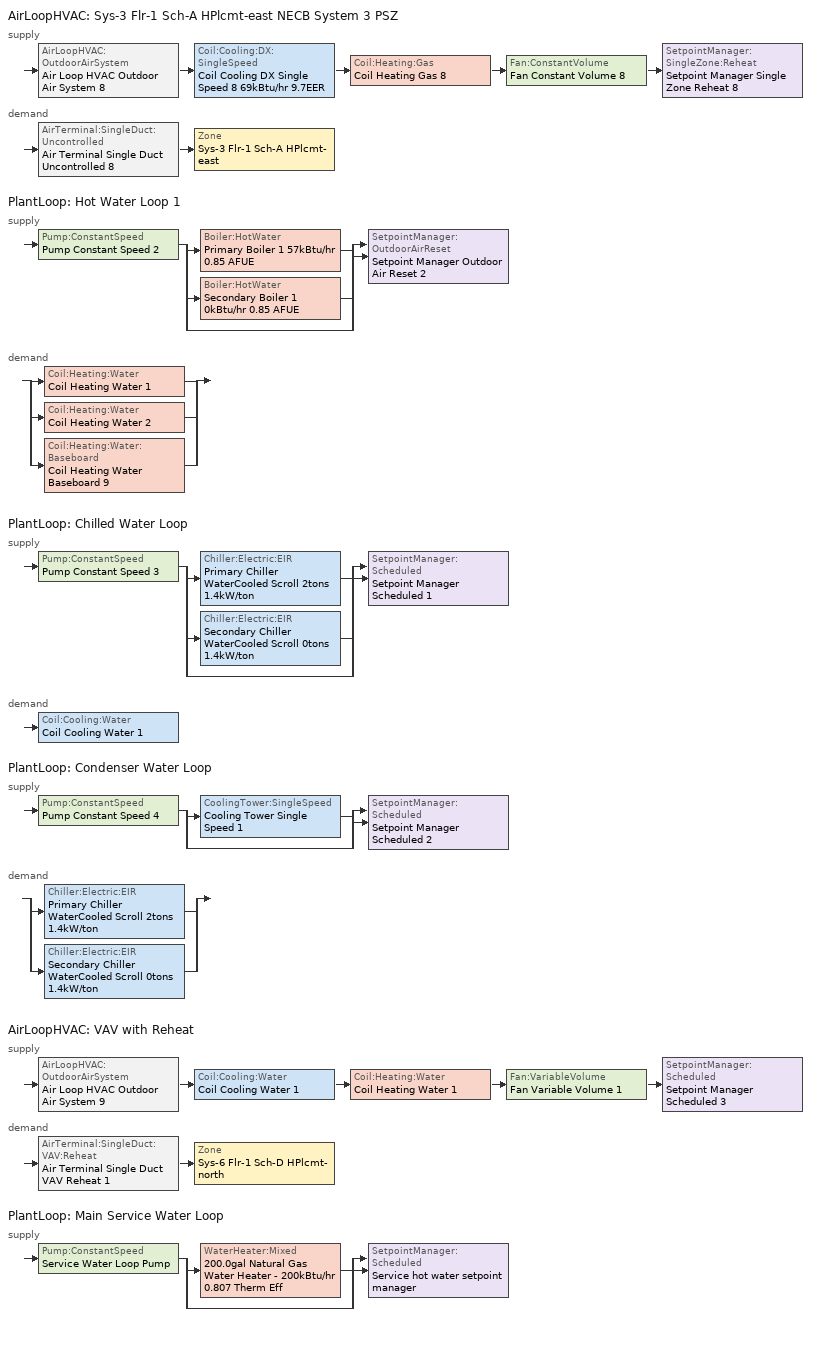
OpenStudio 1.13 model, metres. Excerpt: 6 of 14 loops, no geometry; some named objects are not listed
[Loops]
AirLoopHVAC 'Sys-3 Flr-1 Sch-A HPlcmt-east NECB System 3 PSZ'
 supply: AirLoopHVAC:OutdoorAirSystem 'Air Loop HVAC Outdoor Air System 8' > Coil:Cooling:DX:SingleSpeed 'Coil Cooling DX Single Speed 8 69kBtu/hr 9.7EER' > Coil:Heating:Gas 'Coil Heating Gas 8' > Fan:ConstantVolume 'Fan Constant Volume 8' > SetpointManager:SingleZone:Reheat 'Setpoint Manager Single Zone Reheat 8'
 demand: AirTerminal:SingleDuct:Uncontrolled 'Air Terminal Single Duct Uncontrolled 8' > Zone 'Sys-3 Flr-1 Sch-A HPlcmt-east'
PlantLoop 'Hot Water Loop 1'
 supply: Pump:ConstantSpeed 'Pump Constant Speed 2' > split
  | Boiler:HotWater 'Primary Boiler 1 57kBtu/hr 0.85 AFUE'
  | Boiler:HotWater 'Secondary Boiler 1 0kBtu/hr 0.85 AFUE'
  | bypass
  join > SetpointManager:OutdoorAirReset 'Setpoint Manager Outdoor Air Reset 2'
 demand: split
  | Coil:Heating:Water 'Coil Heating Water 1'
  | Coil:Heating:Water 'Coil Heating Water 2'
  | Coil:Heating:Water:Baseboard 'Coil Heating Water Baseboard 9'
PlantLoop 'Chilled Water Loop'
 supply: Pump:ConstantSpeed 'Pump Constant Speed 3' > split
  | Chiller:Electric:EIR 'Primary Chiller WaterCooled Scroll 2tons 1.4kW/ton'
  | Chiller:Electric:EIR 'Secondary Chiller WaterCooled Scroll 0tons 1.4kW/ton'
  | bypass
  join > SetpointManager:Scheduled 'Setpoint Manager Scheduled 1'
 demand: Coil:Cooling:Water 'Coil Cooling Water 1'
PlantLoop 'Condenser Water Loop'
 supply: Pump:ConstantSpeed 'Pump Constant Speed 4' > split
  | CoolingTower:SingleSpeed 'Cooling Tower Single Speed 1'
  | bypass
  join > SetpointManager:Scheduled 'Setpoint Manager Scheduled 2'
 demand: split
  | Chiller:Electric:EIR 'Primary Chiller WaterCooled Scroll 2tons 1.4kW/ton'
  | Chiller:Electric:EIR 'Secondary Chiller WaterCooled Scroll 0tons 1.4kW/ton'
AirLoopHVAC 'VAV with Reheat'
 supply: AirLoopHVAC:OutdoorAirSystem 'Air Loop HVAC Outdoor Air System 9' > Coil:Cooling:Water 'Coil Cooling Water 1' > Coil:Heating:Water 'Coil Heating Water 1' > Fan:VariableVolume 'Fan Variable Volume 1' > SetpointManager:Scheduled 'Setpoint Manager Scheduled 3'
 demand: AirTerminal:SingleDuct:VAV:Reheat 'Air Terminal Single Duct VAV Reheat 1' > Zone 'Sys-6 Flr-1 Sch-D HPlcmt-north'
PlantLoop 'Main Service Water Loop'
 supply: Pump:ConstantSpeed 'Service Water Loop Pump' > split
  | WaterHeater:Mixed '200.0gal Natural Gas Water Heater - 200kBtu/hr 0.807 Therm Eff'
  | bypass
  join > SetpointManager:Scheduled 'Service hot water setpoint manager'
[Sizing:Zone] Zone Cooling Design Supply Air Temperature Input Method=SupplyAirTemperature; Zone Cooling Design Supply Air Temperature {C}=13; Zone Cooling Design Supply Air Temperature Difference {deltaC}=11.11; Zone Heating Design Supply Air Temperature Input Method=SupplyAirTemperature; Zone Heating Design Supply Air Temperature {C}=43; Zone Heating Design Supply Air Temperature Difference {deltaC}=11.11; Zone Cooling Design Supply Air Humidity Ratio {kg-H2O/kg-air}=0.0085; Zone Heating Design Supply Air Humidity Ratio {kg-H2O/kg-air}=0.008; Zone Heating Sizing Factor=1.3; Zone Cooling Sizing Factor=1.1; Cooling Design Air Flow Method=DesignDay; Heating Design Air Flow Method=DesignDay; Account for Dedicated Outdoor Air System=No; Dedicated Outdoor Air System Control Strategy=NeutralSupplyAir; Dedicated Outdoor Air Low Setpoint Temperature for Design {C}=autosize; Dedicated Outdoor Air High Setpoint Temperature for Design {C}=autosize
Sys-3 Flr-1 Sch-A HPlcmt-east; Sys-6 Flr-1 Sch-D HPlcmt-north
[Zone equipment]
Sys-3 Flr-1 Sch-A HPlcmt-east: Air Terminal Single Duct Uncontrolled 8, Zone HVAC Baseboard Convective Water 8
Sys-6 Flr-1 Sch-D HPlcmt-north: Air Terminal Single Duct VAV Reheat 1, Zone HVAC Baseboard Convective Water 9
[PlantLoop] Plant Loop Volume {m3}=Autocalculate; Load Distribution Scheme=Optimal
Hot Water Loop 1: Fluid Type=Water
Chilled Water Loop; Condenser Water Loop: 
Main Service Water Loop: Maximum Loop Temperature {C}=60; Minimum Loop Temperature {C}=10
[Sizing:Plant] Sizing Option=NonCoincident; Zone Timesteps in Averaging Window=1; Coincident Sizing Factor Mode=None
Name | Loop Type | Design Loop Exit Temperature {C} | Loop Design Temperature Difference {deltaC}
Hot Water Loop 1 | Heating | 82 | 16
Chilled Water Loop | Cooling | 7 | 6
Condenser Water Loop | Condenser | 29 | 6
Main Service Water Loop | Heating | 60 | 5
[Pump:ConstantSpeed] Rated Flow Rate {m3/s}=autosize; Rated Power Consumption {W}=autosize; Fraction of Motor Inefficiencies to Fluid Stream=0; Pump Control Type=Intermittent
Name | Rated Pump Head {Pa} | Motor Efficiency
Pump Constant Speed 2 | 179352 | 0.7
Pump Constant Speed 3; Pump Constant Speed 4 | 179352 | 0.855
Service Water Loop Pump | 29891 | 1
[Boiler:HotWater] Fuel Type=NaturalGas; Nominal Thermal Efficiency=0.85; Water Outlet Upper Temperature Limit {C}=99; Boiler Flow Mode=ConstantFlow; Parasitic Electric Load {W}=0; Sizing Factor=1
Name | Nominal Capacity {W} | Normalized Boiler Efficiency Curve
Primary Boiler 1 57kBtu/hr 0.85 AFUE | 16657.5 | BOILER-EFFFPLR-NECB2011 1
Secondary Boiler 1 0kBtu/hr 0.85 AFUE | 0.001 | BOILER-EFFFPLR-NECB2011 3
[SetpointManager:OutdoorAirReset]
Setpoint Manager Outdoor Air Reset 2: Control Variable=Temperature; Setpoint at Outdoor Low Temperature {C}=82; Outdoor Low Temperature {C}=-16; Setpoint at Outdoor High Temperature {C}=60; Outdoor High Temperature {C}=0
[AirLoopHVAC] Design Supply Air Flow Rate {m3/s}=AutoSize
Name | Availability Schedule | Availability Manager
Sys-3 Flr-1 Sch-A HPlcmt-east NECB System 3 PSZ | Sys-3 Flr-1 Sch-A HPlcmt-east NECB System 3 PSZ Occ Sch | Availability Manager Night Cycle 1
VAV with Reheat | VAV with Reheat Occ Sch | Availability Manager Night Cycle 9
[Sizing:System] Type of Load to Size On=Sensible; Design Outdoor Air Flow Rate {m3/s}=Autosize; Preheat Design Temperature {C}=7; Preheat Design Humidity Ratio {kg-H2O/kg-Air}=0.008; Precool Design Temperature {C}=13; Precool Design Humidity Ratio {kg-H2O/kg-Air}=0.008; Central Cooling Design Supply Air Temperature {C}=13; Sizing Option=NonCoincident; 100% Outdoor Air in Cooling=No; 100% Outdoor Air in Heating=No; Central Cooling Design Supply Air Humidity Ratio {kg-H2O/kg-Air}=0.0085; Central Heating Design Supply Air Humidity Ratio {kg-H2O/kg-Air}=0.008; Cooling Design Air Flow Method=DesignDay; Cooling Design Air Flow Rate {m3/s}=0; Heating Design Air Flow Method=DesignDay; Heating Design Air Flow Rate {m3/s}=0; System Outdoor Air Method=ZoneSum; Zone Maximum Outdoor Air Fraction=1; Cooling Supply Air Flow Rate Per Floor Area {m3/s-m2}=0.00996765; Cooling Fraction of Autosized Cooling Supply Air Flow Rate=1; Cooling Supply Air Flow Rate Per Unit Cooling Capacity {m3/s-W}=3.94755e-05; Heating Supply Air Flow Rate Per Floor Area {m3/s-m2}=0.00996765; Heating Fraction of Autosized Heating Supply Air Flow Rate=1; Heating Fraction of Autosized Cooling Supply Air Flow Rate=1; Heating Supply Air Flow Rate Per Unit Heating Capacity {m3/s-W}=3.15882e-05; Cooling Design Capacity Method=CoolingDesignCapacity; Cooling Design Capacity {W}=autosize; Cooling Design Capacity Per Floor Area {W/m2}=234.7; Fraction of Autosized Cooling Design Capacity=1; Heating Design Capacity Method=HeatingDesignCapacity; Heating Design Capacity {W}=autosize; Heating Design Capacity Per Floor Area {W/m2}=157; Fraction of Autosized Heating Design Capacity=1; Central Cooling Capacity Control Method=OnOff
Name | Minimum System Air Flow Ratio | Central Heating Design Supply Air Temperature {C}
Sys-3 Flr-1 Sch-A HPlcmt-east NECB System 3 PSZ | 1 | 43
VAV with Reheat | 0.3 | 13.1
[Fan:ConstantVolume]
Fan Constant Volume 8: Availability Schedule=Always On Discrete; Fan Efficiency=0.39975; Pressure Rise {Pa}=640; Maximum Flow Rate {m3/s}=AutoSize; Motor Efficiency=0.615
[Coil:Heating:Gas]
Coil Heating Gas 8: Availability Schedule=Always On Discrete; Gas Burner Efficiency=0.8; Nominal Capacity {W}=AutoSize; Parasitic Electric Load {W}=0; Parasitic Gas Load {W}=0
[Coil:Cooling:DX:SingleSpeed]
Coil Cooling DX Single Speed 8 69kBtu/hr 9.7EER: Availability Schedule=Always On Discrete; Rated Total Cooling Capacity {W}=autosize; Rated Sensible Heat Ratio=autosize; Rated COP {W/W}=3.33111; Rated Air Flow Rate {m3/s}=autosize; Rated Evaporator Fan Power Per Volume Flow Rate {W/(m3/s)}=773.3; Total Cooling Capacity Function of Temperature Curve=DXCOOL-NECB2011-REF-CAPFT 7; Total Cooling Capacity Function of Flow Fraction Curve=DXCOOL-NECB2011-REF-CAPFFLOW 7; Energy Input Ratio Function of Temperature Curve=DXCOOL-NECB2011-REF-COOLEIRFT 7; Energy Input Ratio Function of Flow Fraction Curve=DXCOOL-NECB2011-REF-COOLEIRFFLOW 7; Part Load Fraction Correlation Curve=DXCOOL-NECB2011-REF-COOLPLFFPLR 7; Condenser Type=AirCooled; Evaporative Condenser Effectiveness=0; Evaporative Condenser Air Flow Rate {m3/s}=Autosize; Evaporative Condenser Pump Rated Power Consumption {W}=Autosize; Crankcase Heater Capacity {W}=0; Maximum Outdoor Dry-Bulb Temperature for Crankcase Heater Operation {C}=0; Basin Heater Capacity {W/K}=0; Basin Heater Setpoint Temperature {C}=10
[Controller:OutdoorAir] Minimum Outdoor Air Flow Rate {m3/s}=Autosize; Maximum Outdoor Air Flow Rate {m3/s}=Autosize; Economizer Control Action Type=ModulateFlow; Lockout Type=NoLockout; Minimum Limit Type=FixedMinimum; High Humidity Control=No; Heat Recovery Bypass Control Type=BypassWhenWithinEconomizerLimits
Name | Economizer Control Type | Minimum Outdoor Air Schedule | Controller Mechanical Ventilation | Economizer Maximum Limit Dry-Bulb Temperature {C} | Economizer Maximum Limit Enthalpy {J/kg} | Economizer Minimum Limit Dry-Bulb Temperature {C}
Controller Outdoor Air 8 | DifferentialEnthalpy | Sys-3 Flr-1 Sch-A HPlcmt-east NECB System 3 PSZ Occ Sch | Controller Mechanical Ventilation 8
Controller Outdoor Air 9 | NoEconomizer | VAV with Reheat Occ Sch | Controller Mechanical Ventilation 9 | 28 | 64000 | -100
[Controller:MechanicalVentilation] Availability Schedule=Always On Discrete; System Outdoor Air Method=ZoneSum
Controller Mechanical Ventilation 8; Controller Mechanical Ventilation 9
[AirLoopHVAC:OutdoorAirSystem]
Name | Controller
Air Loop HVAC Outdoor Air System 8 | Controller Outdoor Air 8
Air Loop HVAC Outdoor Air System 9 | Controller Outdoor Air 9
[SetpointManager:SingleZone:Reheat]
Setpoint Manager Single Zone Reheat 8: Minimum Supply Air Temperature {C}=12.8; Maximum Supply Air Temperature {C}=13; Control Zone=Sys-3 Flr-1 Sch-A HPlcmt-east
[AirTerminal:SingleDuct:Uncontrolled]
Air Terminal Single Duct Uncontrolled 8: Availability Schedule=Always On Discrete; Maximum Air Flow Rate {m3/s}=AutoSize
[Coil:Heating:Water:Baseboard]
Coil Heating Water Baseboard 9: Heating Design Capacity Method=HeatingDesignCapacity; Heating Design Capacity {W}=autosize; Heating Design Capacity Per Floor Area {W/m2}=0; Fraction of Autosized Heating Design Capacity=0.8
[ZoneHVAC:Baseboard:Convective:Water]
Zone HVAC Baseboard Convective Water 9: Availability Schedule=Always On Discrete; Heating Coil=Coil Heating Water Baseboard 9
[Chiller:Electric:EIR] Reference COP {W/W}=2.50142; Minimum Part Load Ratio=0.25; Minimum Unloading Ratio=0.25; Condenser Type=WaterCooled; Chiller Flow Mode=LeavingSetpointModulated; Design Heat Recovery Water Flow Rate {m3/s}=0; Sizing Factor=1; Basin Heater Capacity {W/K}=0; Basin Heater Setpoint Temperature {C}=10
Name | Reference Capacity {W} | Cooling Capacity Function of Temperature Curve | Electric Input to Cooling Output Ratio Function of Temperature Curve | Electric Input to Cooling Output Ratio Function of Part Load Ratio Curve
Primary Chiller WaterCooled Scroll 2tons 1.4kW/ton | 7854.43 | WaterCooled_Scroll_CAPFT_NECB2011 | WaterCooled_Scroll_EIRFT_NECB2011 | WaterCooled_Scroll_EIRFPLR_NECB2011
Secondary Chiller WaterCooled Scroll 0tons 1.4kW/ton | 0.001 | WaterCooled_Scroll_CAPFT_NECB2011 1 | WaterCooled_Scroll_EIRFT_NECB2011 1 | WaterCooled_Scroll_EIRFPLR_NECB2011 1
[SetpointManager:Scheduled] Control Variable=Temperature
Name | Schedule
Setpoint Manager Scheduled 1 | CHW Temp
Setpoint Manager Scheduled 2 | CW Temp
Setpoint Manager Scheduled 3 | Supply Air Temp
Service hot water setpoint manager | Service Water Loop Temp - 140F
[CoolingTower:SingleSpeed]
Cooling Tower Single Speed 1: Design Water Flow Rate {m3/s}=autosize; Design Air Flow Rate {m3/s}=autosize; Fan Power at Design Air Flow Rate {W}=164.916; U-Factor Times Area Value at Design Air Flow Rate {W/K}=autosize; Air Flow Rate in Free Convection Regime {m3/s}=autosize; U-Factor Times Area Value at Free Convection Air Flow Rate {W/K}=autosize; Performance Input Method=UFactorTimesAreaAndDesignWaterFlowRate; Free Convection Capacity {W}=0; Basin Heater Capacity {W/K}=0; Evaporation Loss Mode=LossFactor; Evaporation Loss Factor {percent/K}=0.2; Drift Loss Percent {percent}=0.008; Blowdown Calculation Mode=ConcentrationRatio; Blowdown Concentration Ratio=3; Capacity Control=FanCycling; Number of Cells=1; Cell Control=MinimalCell; Cell Minimum  Water Flow Rate Fraction=0.33; Cell Maximum Water Flow Rate Fraction=2.5; Sizing Factor=1
[Fan:VariableVolume]
Fan Variable Volume 1: Availability Schedule=Always On Discrete; Fan Efficiency=0.549965; Pressure Rise {Pa}=1458.33; Maximum Flow Rate {m3/s}=Autosize; Fan Power Minimum Flow Rate Input Method=Fraction; Fan Power Minimum Flow Fraction=0.68; Fan Power Minimum Air Flow Rate {m3/s}=0; Motor Efficiency=0.8461; Motor In Airstream Fraction=1; Fan Power Coefficient 1=-2.4176; Fan Power Coefficient 2=9.5874; Fan Power Coefficient 3=-11.559; Fan Power Coefficient 4=5.4009; Fan Power Coefficient 5=0
[Coil:Heating:Water] Availability Schedule=Always On Discrete
Coil Heating Water 1; Coil Heating Water 2
[Coil:Cooling:Water]
Coil Cooling Water 1: Availability Schedule=Always On Discrete
[Controller:WaterCoil] Minimum Actuated Flow {m3/s}=0
Name | Water Coil | Action | Controller Convergence Tolerance {deltaC}
Controller Water Coil 1 | Coil Heating Water 1 | Normal | 0.0001
Controller Water Coil 2 | Coil Cooling Water 1 | Reverse
Controller Water Coil 3 | Coil Heating Water 2 | Normal | 0.0001
[AirTerminal:SingleDuct:VAV:Reheat]
Air Terminal Single Duct VAV Reheat 1: Availability Schedule=Always On Discrete; Maximum Air Flow Rate {m3/s}=AutoSize; Zone Minimum Air Flow Input Method=FixedFlowRate; Constant Minimum Air Flow Fraction=0.3; Fixed Minimum Air Flow Rate {m3/s}=0.324; Reheat Coil=Coil Heating Water 2; Maximum Hot Water or Steam Flow Rate {m3/s}=AutoSize; Minimum Hot Water or Steam Flow Rate {m3/s}=0; Convergence Tolerance=0.001; Damper Heating Action=Normal; Maximum Flow per Zone Floor Area During Reheat {m3/s-m2}=AutoSize; Maximum Flow Fraction During Reheat=AutoSize; Maximum Reheat Air Temperature {C}=43; Control For Outdoor Air=No
[WaterHeater:Mixed]
200.0gal Natural Gas Water Heater - 200kBtu/hr 0.807 Therm Eff: Tank Volume {m3}=0.757082; Setpoint Temperature Schedule=Service Water Loop Temp - 140F; Deadband Temperature Difference {deltaC}=2; Maximum Temperature Limit {C}=82.2222; Heater Control Type=Cycle; Heater Maximum Capacity {W}=58614.2; Heater Fuel Type=NaturalGas; Heater Thermal Efficiency=0.807223; Part Load Factor Curve=SWH-EFFFPLR-NECB2011; Off Cycle Parasitic Fuel Consumption Rate {W}=783.965; Off Cycle Parasitic Fuel Type=NaturalGas; Off Cycle Parasitic Heat Fraction to Tank=0.8; On Cycle Parasitic Fuel Consumption Rate {W}=783.965; On Cycle Parasitic Fuel Type=NaturalGas; On Cycle Parasitic Heat Fraction to Tank=0; Ambient Temperature Indicator=Schedule; Ambient Temperature Schedule=Water Heater Ambient Temp Schedule - 70F; Off Cycle Loss Coefficient to Ambient Temperature {W/K}=10.886; On Cycle Loss Coefficient to Ambient Temperature {W/K}=10.886; Use Side Effectiveness=1; Source Side Effectiveness=1; Use Side Design Flow Rate {m3/s}=autosize; Source Side Design Flow Rate {m3/s}=autosize; Indirect Water Heating Recovery Time {hr}=1.5
[AvailabilityManager:NightCycle] Control Type=CycleOnAny; Thermostat Tolerance {deltaC}=1; Cycling Run Time {s}=3600
Availability Manager Night Cycle 1; Availability Manager Night Cycle 9
[Schedule:Ruleset]
Name | Default Day Schedule | Summer Design Day Schedule | Winter Design Day Schedule
CHW Temp | Schedule Day 3
CW Temp | Schedule Day 4
Supply Air Temp | Supply Air Temp Default
Service Water Loop Temp - 140F | Service Water Loop Temp - 140F Default
Water Heater Ambient Temp Schedule - 70F | Water Heater Ambient Temp Schedule - 70F Default
Sys-3 Flr-1 Sch-A HPlcmt-east NECB System 3 PSZ Occ Sch | Sys-3 Flr-1 Sch-A HPlcmt-east NECB System 3 PSZ Occ Sch Default | Sys-3 Flr-1 Sch-A HPlcmt-east NECB System 3 PSZ Occ Sch Summer Design Day | Sys-3 Flr-1 Sch-A HPlcmt-east NECB System 3 PSZ Occ Sch Winter Design Day
VAV with Reheat Occ Sch | VAV with Reheat Occ Sch Default | VAV with Reheat Occ Sch Summer Design Day | VAV with Reheat Occ Sch Winter Design Day
[Schedule:Day]
Schedule Day 3; wkdCHW Temp 1; satCHW Temp 1; sunCHW Temp 1: 1, 0, 7, 2, 0, 7, 3, 0, 7, 4, 0, 7, 5, 0, 7, 6, 0, 7, 7, 0, 7, 8, 0, 7, 9, 0, 7, 10, 0, 7, 11, 0, 7, 12, 0, 7, 13, 0, 7, 14, 0, 7, 15, 0, 7, 16, 0, 7, 17, 0, 7, 18, 0, 7, 19, 0, 7, 20, 0, 7, 21, 0, 7, 22, 0, 7, 23, 0, 7, 24, 0, 7
Schedule Day 4; wkdCW Temp 1; satCW Temp 1; sunCW Temp 1: 1, 0, 29, 2, 0, 29, 3, 0, 29, 4, 0, 29, 5, 0, 29, 6, 0, 29, 7, 0, 29, 8, 0, 29, 9, 0, 29, 10, 0, 29, 11, 0, 29, 12, 0, 29, 13, 0, 29, 14, 0, 29, 15, 0, 29, 16, 0, 29, 17, 0, 29, 18, 0, 29, 19, 0, 29, 20, 0, 29, 21, 0, 29, 22, 0, 29, 23, 0, 29, 24, 0, 29
Supply Air Temp Default: 24, 0, 13
Service Water Loop Temp - 140F Default: 24, 0, 60
Water Heater Ambient Temp Schedule - 70F Default: 24, 0, 21.1111
Sys-3 Flr-1 Sch-A HPlcmt-east NECB System 3 PSZ Occ Sch Default; Sys-3 Flr-1 Sch-A HPlcmt-east NECB System 3 PSZ Occ Sch Winter Design Day; Sys-3 Flr-1 Sch-A HPlcmt-east NECB System 3 PSZ Occ Sch Summer Design Day; VAV with Reheat Occ Sch Default; VAV with Reheat Occ Sch Winter Design Day; VAV with Reheat Occ Sch Summer Design Day: 24, 0, 1
Sys-3 Flr-1 Sch-A HPlcmt-east NECB System 3 PSZ Occ Sch Monday; Sys-3 Flr-1 Sch-A HPlcmt-east NECB System 3 PSZ Occ Sch Tuesday; Sys-3 Flr-1 Sch-A HPlcmt-east NECB System 3 PSZ Occ Sch Wednesday; Sys-3 Flr-1 Sch-A HPlcmt-east NECB System 3 PSZ Occ Sch Thursday; Sys-3 Flr-1 Sch-A HPlcmt-east NECB System 3 PSZ Occ Sch Friday: 8, 0, 0, 19, 0, 1, 24, 0, 0
Sys-3 Flr-1 Sch-A HPlcmt-east NECB System 3 PSZ Occ Sch Saturday; Sys-3 Flr-1 Sch-A HPlcmt-east NECB System 3 PSZ Occ Sch Sunday; VAV with Reheat Occ Sch Saturday; VAV with Reheat Occ Sch Sunday: 24, 0, 0
VAV with Reheat Occ Sch Monday; VAV with Reheat Occ Sch Tuesday; VAV with Reheat Occ Sch Wednesday; VAV with Reheat Occ Sch Thursday; VAV with Reheat Occ Sch Friday: 9, 0, 0, 18, 0, 1, 19, 0, 0, 22, 0, 1, 24, 0, 0
[Schedule:Rule] Date Specification Type=DateRange; Start Month=1; Start Day=1; End Month=12
Name | Schedule Ruleset | Rule Order | Day Schedule | Apply Sunday | Apply Monday | Apply Tuesday | Apply Wednesday | Apply Thursday | Apply Friday | Apply Saturday | End Day
wkdCHW Temp rule | CHW Temp | 2 | wkdCHW Temp 1 | No | Yes | Yes | Yes | Yes | Yes | No | 31
satCHW Temprule | CHW Temp | 1 | satCHW Temp 1 | No | No | No | No | No | No | Yes | 31
sunCHW Temprule | CHW Temp | 0 | sunCHW Temp 1 | Yes | No | No | No | No | No | No | 31
wkdCW Temp rule | CW Temp | 2 | wkdCW Temp 1 | No | Yes | Yes | Yes | Yes | Yes | No | 31
satCW Temprule | CW Temp | 1 | satCW Temp 1 | No | No | No | No | No | No | Yes | 31
sunCW Temprule | CW Temp | 0 | sunCW Temp 1 | Yes | No | No | No | No | No | No | 31
Sys-3 Flr-1 Sch-A HPlcmt-east NECB System 3 PSZ Occ Sch Monday Rule | Sys-3 Flr-1 Sch-A HPlcmt-east NECB System 3 PSZ Occ Sch | 6 | Sys-3 Flr-1 Sch-A HPlcmt-east NECB System 3 PSZ Occ Sch Monday |  | Yes |  |  |  |  |  | 25
Sys-3 Flr-1 Sch-A HPlcmt-east NECB System 3 PSZ Occ Sch Tuesday Rule | Sys-3 Flr-1 Sch-A HPlcmt-east NECB System 3 PSZ Occ Sch | 5 | Sys-3 Flr-1 Sch-A HPlcmt-east NECB System 3 PSZ Occ Sch Tuesday |  |  | Yes |  |  |  |  | 26
Sys-3 Flr-1 Sch-A HPlcmt-east NECB System 3 PSZ Occ Sch Wednesday Rule | Sys-3 Flr-1 Sch-A HPlcmt-east NECB System 3 PSZ Occ Sch | 4 | Sys-3 Flr-1 Sch-A HPlcmt-east NECB System 3 PSZ Occ Sch Wednesday |  |  |  | Yes |  |  |  | 27
Sys-3 Flr-1 Sch-A HPlcmt-east NECB System 3 PSZ Occ Sch Thursday Rule | Sys-3 Flr-1 Sch-A HPlcmt-east NECB System 3 PSZ Occ Sch | 3 | Sys-3 Flr-1 Sch-A HPlcmt-east NECB System 3 PSZ Occ Sch Thursday |  |  |  |  | Yes |  |  | 28
Sys-3 Flr-1 Sch-A HPlcmt-east NECB System 3 PSZ Occ Sch Friday Rule | Sys-3 Flr-1 Sch-A HPlcmt-east NECB System 3 PSZ Occ Sch | 2 | Sys-3 Flr-1 Sch-A HPlcmt-east NECB System 3 PSZ Occ Sch Friday |  |  |  |  |  | Yes |  | 29
Sys-3 Flr-1 Sch-A HPlcmt-east NECB System 3 PSZ Occ Sch Saturday Rule | Sys-3 Flr-1 Sch-A HPlcmt-east NECB System 3 PSZ Occ Sch | 1 | Sys-3 Flr-1 Sch-A HPlcmt-east NECB System 3 PSZ Occ Sch Saturday |  |  |  |  |  |  | Yes | 30
Sys-3 Flr-1 Sch-A HPlcmt-east NECB System 3 PSZ Occ Sch Sunday Rule | Sys-3 Flr-1 Sch-A HPlcmt-east NECB System 3 PSZ Occ Sch | 0 | Sys-3 Flr-1 Sch-A HPlcmt-east NECB System 3 PSZ Occ Sch Sunday | Yes |  |  |  |  |  |  | 31
VAV with Reheat Occ Sch Monday Rule | VAV with Reheat Occ Sch | 6 | VAV with Reheat Occ Sch Monday |  | Yes |  |  |  |  |  | 25
VAV with Reheat Occ Sch Tuesday Rule | VAV with Reheat Occ Sch | 5 | VAV with Reheat Occ Sch Tuesday |  |  | Yes |  |  |  |  | 26
VAV with Reheat Occ Sch Wednesday Rule | VAV with Reheat Occ Sch | 4 | VAV with Reheat Occ Sch Wednesday |  |  |  | Yes |  |  |  | 27
VAV with Reheat Occ Sch Thursday Rule | VAV with Reheat Occ Sch | 3 | VAV with Reheat Occ Sch Thursday |  |  |  |  | Yes |  |  | 28
VAV with Reheat Occ Sch Friday Rule | VAV with Reheat Occ Sch | 2 | VAV with Reheat Occ Sch Friday |  |  |  |  |  | Yes |  | 29
VAV with Reheat Occ Sch Saturday Rule | VAV with Reheat Occ Sch | 1 | VAV with Reheat Occ Sch Saturday |  |  |  |  |  |  | Yes | 30
VAV with Reheat Occ Sch Sunday Rule | VAV with Reheat Occ Sch | 0 | VAV with Reheat Occ Sch Sunday | Yes |  |  |  |  |  |  | 31
[Schedule:Constant]
Always On Discrete: Value=1
[Curve:Biquadratic] Minimum Value of y=24
Name | Coefficient1 Constant | Coefficient2 x | Coefficient3 x**2 | Coefficient4 y | Coefficient5 y**2 | Coefficient6 x*y | Minimum Value of x | Maximum Value of x | Maximum Value of y
DXCOOL-NECB2011-REF-CAPFT 7 | 0.867905 | 0.0142459 | 0.00055436 | -0.0075575 | 3.3e-05 | -0.0001918 | 13 | 24 | 46
DXCOOL-NECB2011-REF-COOLEIRFT 7 | 0.116936 | 0.0284933 | -0.0004112 | 0.0214108 | 0.00016103 | -0.0006791 | 13 | 24 | 46
WaterCooled_Scroll_CAPFT_NECB2011; WaterCooled_Scroll_CAPFT_NECB2011 1 | 0.94418 | 0.0337102 | 9.75564e-05 | -0.00322114 | -4.91832e-05 | -0.000177584 | 5 | 10 | 35
WaterCooled_Scroll_EIRFT_NECB2011; WaterCooled_Scroll_EIRFT_NECB2011 1 | 0.727393 | -0.0118922 | 0.000541177 | 0.00187934 | 0.000473461 | -0.000711472 | 5 | 10 | 35
[Curve:Quadratic] Minimum Value of x=0; Maximum Value of x=1
Name | Coefficient1 Constant | Coefficient2 x | Coefficient3 x**2
DXCOOL-NECB2011-REF-CAPFFLOW 7; DXCOOL-NECB2011-REF-COOLEIRFFLOW 7 | 1 | 0 | 0
WaterCooled_Scroll_EIRFPLR_NECB2011; WaterCooled_Scroll_EIRFPLR_NECB2011 1 | 0.04412 | 0.640367 | 0.319555
[Curve:Cubic] Maximum Value of x=1
Name | Coefficient1 Constant | Coefficient2 x | Coefficient3 x**2 | Coefficient4 x**3 | Minimum Value of x
DXCOOL-NECB2011-REF-COOLPLFFPLR 7 | 0.0277 | 4.9151 | -8.184 | 4.2702 | 0.7
BOILER-EFFFPLR-NECB2011 1; BOILER-EFFFPLR-NECB2011 3 | 0.2901 | 2.6664 | -3.764 | 1.82 | 0
SWH-EFFFPLR-NECB2011 | 0.7576 | 1.0071 | -1.4443 | 0.6844 | 0
